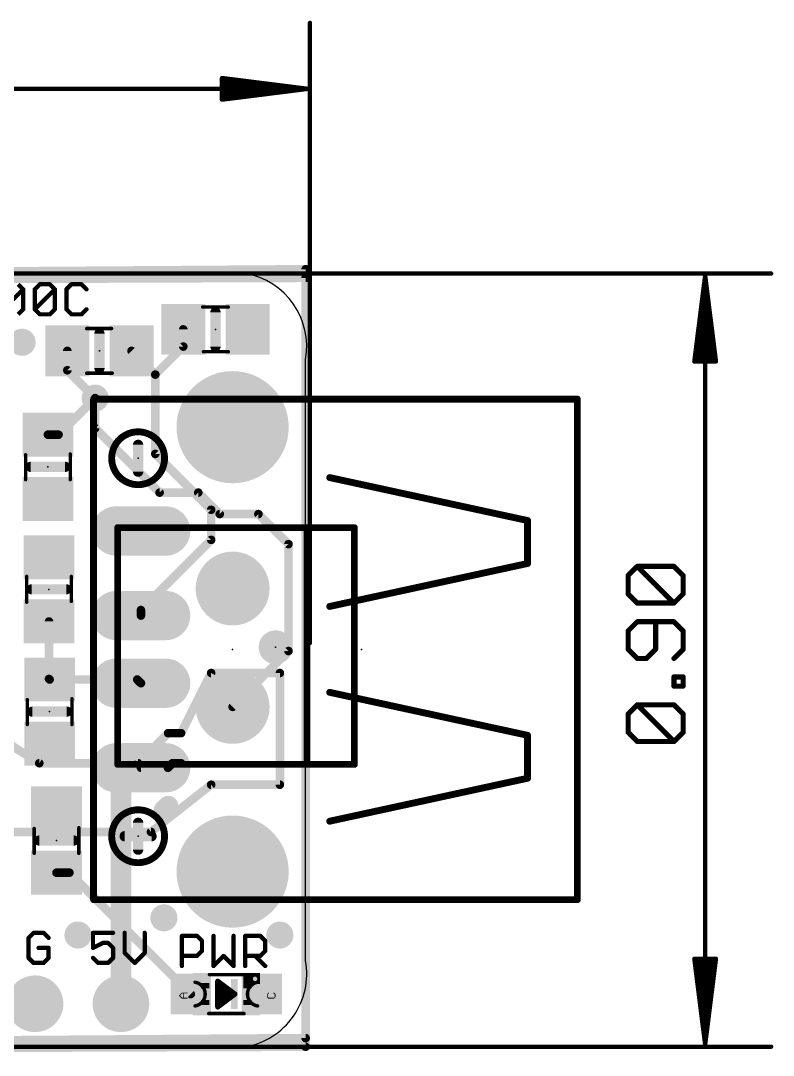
# Model space of a CAD drawing. Extents: x -9.8 to 49.9, y -7.2 to 30.7.
# Drawn here: x 27.64 to 49.89, y -0.25 to 30.34 of the extents above; entities that cross this region are included whole.
import ezdxf

# ---------------------------------------------------------------- set-up
doc = ezdxf.new("R2010")
doc.units = 0
for name, color, linetype in [('1', 12, 'CONTINUOUS'), ('16', 132, 'CONTINUOUS'), ('17', 110, 'CONTINUOUS'), ('18', 110, 'CONTINUOUS'), ('20', 53, 'CONTINUOUS'), ('21', 40, 'CONTINUOUS'), ('23', 53, 'CONTINUOUS'), ('47', 253, 'CONTINUOUS'), ('51', 253, 'CONTINUOUS')]:
    doc.layers.add(name, color=color, linetype=linetype)

# ---------------------------------------------------------------- blocks, each defined once
blk = doc.blocks.new('RECT')
blk.add_solid([(-0.5, -0.5), (0.5, -0.5), (-0.5, 0.5), (0.5, 0.5)])
blk = doc.blocks.new('LONGP100')
at = {"const_width": 1}
blk.add_lwpolyline([(-0.5, 0), (0.5, 0)], dxfattribs=at)
at = {"const_width": 0.5}
for points in [[(-0.5, 0.25, 1), (-0.5, -0.25)], [(0.5, -0.25, 1), (0.5, 0.25)]]:
    blk.add_lwpolyline(points, format="xyb", dxfattribs=at)
blk = doc.blocks.new('ROUNDP')
at = {"const_width": 0.5}
blk.add_lwpolyline([(0, -0.25, 1), (0, 0.25, 1), (0, -0.25)], format="xyb", dxfattribs=at)
blk = doc.blocks.new('PIE')
at = {"const_width": 0.5}
blk.add_lwpolyline([(0, -0.25, 1), (0, 0.25, 1), (0, -0.25)], format="xyb", dxfattribs=at)
blk = doc.blocks.new('ROUNDV')
at = {"const_width": 0.5}
blk.add_lwpolyline([(0, -0.25, 1), (0, 0.25, 1), (0, -0.25)], format="xyb", dxfattribs=at)

msp = doc.modelspace()

# ---------------------------------------------------------------- linework, layer by layer
at = {"layer": '1'}
for points, const_width in [([(0, 22.606), (36.068, 22.733)], 0.254), ([(36.068, 22.733), (36.068, 0)], 0.254), ([(32.451, 21.209), (32.451, 20.701)], 0.254), ([(32.451, 20.701), (31.623, 19.873)], 0.254), ([(29.022, 20.574), (29.022, 20)], 0.254), ([(31.623, 19.873), (30.922, 20.574)], 0.254), ([(29.022, 20), (29.845, 19.177)], 0.254), ([(31.623, 17.526), (31.623, 19.873)], 0.254), ([(28.763, 18.095), (29.845, 19.177)], 0.254), ([(28.448, 18.095), (28.763, 18.095)], 0.254), ([(31.623, 17.526), (33.274, 15.875)], 0.254), ([(33.274, 15.875), (33.274, 14.986)], 0.254), ([(33.274, 14.986), (31.199, 12.911)], 0.254), ([(31.199, 12.911), (31.199, 12.7475)], 0.254), ([(28.48, 12.573), (28.48, 10.875)], 0.254), ([(33.274, 11.049), (32.385, 9.271)], 0.254), ([(35.306, 11.049), (33.274, 11.049)], 0.254), ([(35.306, 7.747), (35.306, 11.049)], 0.254), ([(28.48, 10.875), (28.498, 10.857)], 0.254), ([(28.498, 10.857), (31.0895, 10.857)], 0.254), ([(31.0895, 10.857), (31.199, 10.7475)], 0.254), ([(28.194, 8.382), (26.797, 9.271)], 0.254), ([(32.004, 9.271), (31.115, 8.382)], 0.254), ([(32.385, 9.271), (32.004, 9.271)], 0.254), ([(31.115, 8.382), (28.194, 8.382)], 0.254), ([(31.9965, 8.2475), (31.199, 8.2475)], 0.254), ([(32.131, 8.382), (31.9965, 8.2475)], 0.254), ([(32.385, 8.382), (32.131, 8.382)], 0.254), ([(31.496, 6.35), (33.274, 7.747)], 0.254), ([(33.274, 7.747), (35.306, 7.747)], 0.254), ([(31.877, 6.985), (32.004, 7.112)], 0.6096), ([(24.638, 6.35), (31.496, 6.35)], 0.254), ([(28.702, 5.146), (29.083, 5.146)], 0.254), ([(29.083, 5.146), (32.673, 1.556)], 0.254), ([(36.068, 0), (0, -0.127)], 0.254)]:
    msp.add_lwpolyline(points, dxfattribs=dict(at, const_width=const_width))
for points, const_width in [([(36.1315, 22.733, 1), (36.0045, 22.733)], 0.127), ([(36.0682, 22.6695, 1), (36.0678, 22.7965)], 0.127), ([(32.5145, 21.209, 1), (32.3875, 21.209)], 0.127), ([(32.4959, 20.6561, 1), (32.4061, 20.7459)], 0.127), ([(29.0855, 20.574, 1), (28.9585, 20.574)], 0.127), ([(30.9669, 20.6189, 1), (30.8771, 20.5291)], 0.127), ([(32.3875, 20.701, 1), (32.5145, 20.701)], 0.127), ([(29.0669, 20.0449, 1), (28.9771, 19.9551)], 0.127), ([(28.9585, 20, 1), (29.0855, 20)], 0.127), ([(31.6865, 19.873, 1), (31.5595, 19.873)], 0.127), ([(31.5781, 19.9179, 1), (31.6679, 19.8281)], 0.127), ([(31.5781, 19.8281, 1), (31.6679, 19.9179)], 0.127), ([(29.8899, 19.1321, 1), (29.8001, 19.2219)], 0.127), ([(29.8001, 19.1321, 1), (29.8899, 19.2219)], 0.127), ([(28.448, 18.1585, 1), (28.448, 18.0315)], 0.127), ([(28.7181, 18.1399, 1), (28.8079, 18.0501)], 0.127), ([(28.763, 18.0315, 1), (28.763, 18.1585)], 0.127), ([(31.6679, 17.5709, 1), (31.5781, 17.4811)], 0.127), ([(31.5595, 17.526, 1), (31.6865, 17.526)], 0.127), ([(33.3375, 15.875, 1), (33.2105, 15.875)], 0.127), ([(33.2291, 15.8301, 1), (33.3189, 15.9199)], 0.127), ([(33.2105, 14.986, 1), (33.3375, 14.986)], 0.127), ([(33.3189, 14.9411, 1), (33.2291, 15.0309)], 0.127), ([(31.2625, 12.911, 1), (31.1355, 12.911)], 0.127), ([(31.1541, 12.9559, 1), (31.2439, 12.8661)], 0.127), ([(28.5435, 12.573, 1), (28.4165, 12.573)], 0.127), ([(31.1355, 12.7475, 1), (31.2625, 12.7475)], 0.127), ([(33.274, 11.1125, 1), (33.274, 10.9855)], 0.127), ([(33.3308, 11.0206, 1), (33.2172, 11.0774)], 0.127), ([(35.3695, 11.049, 1), (35.2425, 11.049)], 0.127), ([(35.306, 10.9855, 1), (35.306, 11.1125)], 0.127), ([(28.5249, 10.9199, 1), (28.4351, 10.8301)], 0.127), ([(28.4165, 10.875, 1), (28.5435, 10.875)], 0.127), ([(28.498, 10.9205, 1), (28.498, 10.7935)], 0.127), ([(28.4531, 10.8121, 1), (28.5429, 10.9019)], 0.127), ([(31.1344, 10.9019, 1), (31.0446, 10.8121)], 0.127), ([(31.0895, 10.7935, 1), (31.0895, 10.9205)], 0.127), ([(31.1541, 10.7026, 1), (31.2439, 10.7924)], 0.127), ([(32.004, 9.3345, 1), (32.004, 9.2075)], 0.127), ([(32.0489, 9.2261, 1), (31.9591, 9.3159)], 0.127), ([(32.3282, 9.2994, 1), (32.4418, 9.2426)], 0.127), ([(32.385, 9.2075, 1), (32.385, 9.3345)], 0.127), ([(28.194, 8.4455, 1), (28.194, 8.3185)], 0.127), ([(28.1599, 8.3284, 1), (28.2281, 8.4356)], 0.127), ([(31.0701, 8.4269, 1), (31.1599, 8.3371)], 0.127), ([(31.115, 8.3185, 1), (31.115, 8.4455)], 0.127), ([(31.199, 8.311, 1), (31.199, 8.184)], 0.127), ([(31.9516, 8.2924, 1), (32.0414, 8.2026)], 0.127), ([(31.9965, 8.184, 1), (31.9965, 8.311)], 0.127), ([(32.131, 8.4455, 1), (32.131, 8.3185)], 0.127), ([(32.1759, 8.3371, 1), (32.0861, 8.4269)], 0.127), ([(32.385, 8.3185, 1), (32.385, 8.4455)], 0.127), ([(33.274, 7.8105, 1), (33.274, 7.6835)], 0.127), ([(33.3132, 7.6971, 1), (33.2348, 7.7969)], 0.127), ([(35.2425, 7.747, 1), (35.3695, 7.747)], 0.127), ([(35.306, 7.6835, 1), (35.306, 7.8105)], 0.127), ([(32.1118, 7.0042, 1), (31.8962, 7.2198)], 0.3048), ([(31.7692, 7.0928, 1), (31.9848, 6.8772)], 0.3048), ([(31.4568, 6.3999, 1), (31.5352, 6.3001)], 0.127), ([(31.496, 6.2865, 1), (31.496, 6.4135)], 0.127), ([(28.702, 5.2095, 1), (28.702, 5.0825)], 0.127), ([(29.1279, 5.1909, 1), (29.0381, 5.1011)], 0.127), ([(29.083, 5.0825, 1), (29.083, 5.2095)], 0.127), ([(32.6281, 1.5111, 1), (32.7179, 1.6009)], 0.127), ([(36.0045, 0, 1), (36.1315, 0)], 0.127), ([(36.0682, -0.0635, 1), (36.0678, 0.0635)], 0.127)]:
    msp.add_lwpolyline(points, format="xyb", dxfattribs=dict(at, const_width=const_width))
at = {"layer": '16'}
for points, const_width in [([(0, 22.733), (36.068, 22.987)], 0.254), ([(36.068, 22.987), (36.068, 0.254)], 0.254), ([(29.845, 19.177), (29.845, 18.288)], 0.254), ([(29.845, 18.288), (31.75, 16.383)], 0.254), ([(31.75, 16.383), (32.893, 16.383)], 0.254), ([(32.893, 16.383), (33.528, 15.748)], 0.254), ([(33.528, 15.748), (34.671, 15.748)], 0.254), ([(34.671, 15.748), (35.56, 14.859)], 0.254), ([(35.56, 14.859), (35.56, 11.6985)], 0.254), ([(35.56, 11.6985), (33.909, 10.0475)], 0.254), ([(30.607, 7.6555), (31.199, 8.2475)], 0.6096), ([(30.607, 1.27), (30.607, 7.6555)], 0.6096), ([(36.068, 0.254), (0, 0)], 0.254)]:
    msp.add_lwpolyline(points, dxfattribs=dict(at, const_width=const_width))
for points, const_width in [([(36.1315, 22.987, 1), (36.0045, 22.987)], 0.127), ([(36.0684, 22.9235, 1), (36.0676, 23.0505)], 0.127), ([(29.9085, 19.177, 1), (29.7815, 19.177)], 0.127), ([(29.8899, 18.3329, 1), (29.8001, 18.2431)], 0.127), ([(29.7815, 18.288, 1), (29.9085, 18.288)], 0.127), ([(31.75, 16.4465, 1), (31.75, 16.3195)], 0.127), ([(31.7051, 16.3381, 1), (31.7949, 16.4279)], 0.127), ([(32.9379, 16.4279, 1), (32.8481, 16.3381)], 0.127), ([(32.893, 16.3195, 1), (32.893, 16.4465)], 0.127), ([(33.528, 15.8115, 1), (33.528, 15.6845)], 0.127), ([(33.4831, 15.7031, 1), (33.5729, 15.7929)], 0.127), ([(34.7159, 15.7929, 1), (34.6261, 15.7031)], 0.127), ([(34.671, 15.6845, 1), (34.671, 15.8115)], 0.127), ([(35.6235, 14.859, 1), (35.4965, 14.859)], 0.127), ([(35.5151, 14.8141, 1), (35.6049, 14.9039)], 0.127), ([(35.4965, 11.6985, 1), (35.6235, 11.6985)], 0.127), ([(35.6049, 11.6536, 1), (35.5151, 11.7434)], 0.127), ([(33.8641, 10.0924, 1), (33.9539, 10.0026)], 0.127), ([(31.3068, 8.1397, 1), (31.0912, 8.3553)], 0.3048), ([(30.7594, 7.6555, 1), (30.4546, 7.6555)], 0.3048), ([(30.4992, 7.7633, 1), (30.7148, 7.5477)], 0.3048), ([(30.4546, 1.27, 1), (30.7594, 1.27)], 0.3048), ([(36.0045, 0.254, 1), (36.1315, 0.254)], 0.127), ([(36.0684, 0.1905, 1), (36.0676, 0.3175)], 0.127)]:
    msp.add_lwpolyline(points, format="xyb", dxfattribs=dict(at, const_width=const_width))
at = {"layer": '20'}
for p, q in [((34.29, 22.86), (2.54, 22.86)), ((36.068, 2.54), (36.068, 20.32)), ((2.54, 0), (34.29, 0))]:
    msp.add_line(p, q, dxfattribs=at)
for centre, start, end in [((33.909, 20.701), 349.992, 79.992), ((33.909, 2.159), 280.008, 10.008)]:
    msp.add_arc(centre, 2.1924, start, end, dxfattribs=at)
at = {"layer": '21'}
for points, const_width in [([(27.1245, 21.8018), (27.7177, 22.395)], 0.127), ([(27.5694, 22.5433), (27.7177, 22.395)], 0.127), ([(27.7177, 22.395), (27.7177, 21.8018)], 0.127), ([(28.06, 22.395), (28.2083, 22.5433)], 0.127), ([(28.06, 21.8018), (28.06, 22.395)], 0.127), ([(28.06, 21.8018), (28.6532, 22.395)], 0.127), ([(28.2083, 22.5433), (28.5049, 22.5433)], 0.127), ([(28.5049, 22.5433), (28.6532, 22.395)], 0.127), ([(28.6532, 22.395), (28.6532, 21.8018)], 0.127), ([(29.1438, 22.5433), (28.9955, 22.395)], 0.127), ([(28.9955, 22.395), (28.9955, 21.8018)], 0.127), ([(29.4404, 22.5433), (29.1438, 22.5433)], 0.127), ([(29.5887, 22.395), (29.4404, 22.5433)], 0.127), ([(27.7177, 21.8018), (27.5694, 21.6535)], 0.127), ([(28.2083, 21.6535), (28.06, 21.8018)], 0.127), ([(28.6532, 21.8018), (28.5049, 21.6535)], 0.127), ([(28.9955, 21.8018), (29.1438, 21.6535)], 0.127), ([(29.4404, 21.6535), (29.5887, 21.8018)], 0.127), ([(33.401, 21.717), (33.401, 20.701)], 0.3048), ([(28.5049, 21.6535), (28.2083, 21.6535)], 0.127), ([(29.1438, 21.6535), (29.4404, 21.6535)], 0.127), ([(29.972, 20.066), (29.972, 21.082)], 0.3048), ([(29.799, 19.1475), (29.799, 4.3475)], 0.2032), ([(29.845, 19.1135), (35.687, 19.1135)], 0.127), ([(31.115, 17.7958), (31.115, 17.0021)], 0.3048), ([(28.956, 17.145), (27.94, 17.145)], 0.3048), ([(36.109, 15.3475), (30.509, 15.3475)], 0.2032), ([(30.509, 15.3475), (30.509, 8.3475)], 0.2032), ([(37.509, 15.3475), (36.109, 15.3475)], 0.2032), ([(36.109, 8.3475), (36.109, 15.3475)], 0.2032), ([(37.509, 8.3475), (37.509, 15.3475)], 0.2032), ([(27.972, 13.523), (28.988, 13.523)], 0.3048), ([(29.006, 9.907), (27.99, 9.907)], 0.3048), ([(30.509, 8.3475), (36.109, 8.3475)], 0.2032), ([(36.109, 8.3475), (37.509, 8.3475)], 0.2032), ([(31.115, 6.6198), (31.115, 5.8262)], 0.3048), ([(29.21, 6.096), (28.194, 6.096)], 0.3048), ([(31.5118, 6.223), (30.7181, 6.223)], 0.3048), ([(29.845, 4.3815), (35.687, 4.3815)], 0.127), ([(28.0248, 3.3663), (27.8765, 3.218)], 0.127), ([(28.3214, 3.3663), (28.0248, 3.3663)], 0.127), ([(28.4697, 3.218), (28.3214, 3.3663)], 0.127), ([(30.3747, 3.3663), (29.7815, 3.3663)], 0.127), ([(29.7815, 3.3663), (29.7815, 2.9214)], 0.127), ([(30.717, 3.3663), (30.717, 2.7731)], 0.127), ([(31.3102, 2.7731), (31.3102, 3.3663)], 0.127), ([(27.8765, 3.218), (27.8765, 2.6248)], 0.127), ([(29.7815, 2.9214), (30.0781, 3.0697)], 0.127), ([(30.0781, 3.0697), (30.2264, 3.0697)], 0.127), ([(30.2264, 3.0697), (30.3747, 2.9214)], 0.127), ([(32.4102, 2.3865), (32.4102, 3.2763)], 0.127), ([(32.4102, 3.2763), (32.8551, 3.2763)], 0.127), ([(32.8551, 3.2763), (33.0034, 3.128)], 0.127), ([(33.0034, 3.128), (33.0034, 2.8314)], 0.127), ([(33.3457, 3.2763), (33.3457, 2.3865)], 0.127), ([(33.9389, 2.3865), (33.9389, 3.2763)], 0.127), ([(34.2813, 2.3865), (34.2813, 3.2763)], 0.127), ([(34.2813, 3.2763), (34.7261, 3.2763)], 0.127), ([(34.7261, 3.2763), (34.8744, 3.128)], 0.127), ([(34.8744, 3.128), (34.8744, 2.8314)], 0.127), ([(28.4697, 2.9214), (28.1731, 2.9214)], 0.127), ([(28.4697, 2.6248), (28.4697, 2.9214)], 0.127), ([(30.3747, 2.9214), (30.3747, 2.6248)], 0.127), ([(30.717, 2.7731), (31.0136, 2.4765)], 0.127), ([(31.0136, 2.4765), (31.3102, 2.7731)], 0.127), ([(33.0034, 2.8314), (32.8551, 2.6831)], 0.127), ([(34.8744, 2.8314), (34.7261, 2.6831)], 0.127), ([(27.8765, 2.6248), (28.0248, 2.4765)], 0.127), ([(28.0248, 2.4765), (28.3214, 2.4765)], 0.127), ([(28.3214, 2.4765), (28.4697, 2.6248)], 0.127), ([(29.9298, 2.4765), (29.7815, 2.6248)], 0.127), ([(30.2264, 2.4765), (29.9298, 2.4765)], 0.127), ([(30.3747, 2.6248), (30.2264, 2.4765)], 0.127), ([(32.8551, 2.6831), (32.4102, 2.6831)], 0.127), ([(33.3457, 2.3865), (33.6423, 2.6831)], 0.127), ([(33.6423, 2.6831), (33.9389, 2.3865)], 0.127), ([(34.7261, 2.6831), (34.2813, 2.6831)], 0.127), ([(34.5778, 2.6831), (34.8744, 2.3865)], 0.127), ([(33.977, 1.556), (33.469, 1.937)], 0.1524), ([(33.469, 1.937), (33.469, 1.175)], 0.1524), ([(33.469, 1.8288), (33.6133, 1.8288)], 0.1524), ([(33.469, 1.6764), (33.8165, 1.6764)], 0.1524), ([(33.469, 1.175), (33.977, 1.556)], 0.1524), ([(33.469, 1.524), (33.9343, 1.524)], 0.1524), ([(33.469, 1.3716), (33.7311, 1.3716)], 0.1524), ([(33.469, 1.2192), (33.5279, 1.2192)], 0.1524)]:
    msp.add_lwpolyline(points, dxfattribs=dict(at, const_width=const_width))
for points, const_width in [([(27.7494, 22.395, 1), (27.6859, 22.395)], 0.0635), ([(27.7401, 22.3725, 1), (27.6952, 22.4174)], 0.0635), ([(27.6952, 22.3725, 1), (27.7401, 22.4174)], 0.0635), ([(28.0375, 22.4174, 1), (28.0825, 22.3725)], 0.0635), ([(28.0918, 22.395, 1), (28.0283, 22.395)], 0.0635), ([(28.2083, 22.575, 1), (28.2083, 22.5115)], 0.0635), ([(28.2307, 22.5208, 1), (28.1858, 22.5657)], 0.0635), ([(28.5273, 22.5657, 1), (28.4824, 22.5208)], 0.0635), ([(28.5049, 22.5115, 1), (28.5049, 22.575)], 0.0635), ([(28.6849, 22.395, 1), (28.6214, 22.395)], 0.0635), ([(28.6756, 22.3725, 1), (28.6307, 22.4174)], 0.0635), ([(28.6307, 22.3725, 1), (28.6756, 22.4174)], 0.0635), ([(29.0273, 22.395, 1), (28.9638, 22.395)], 0.0635), ([(28.9731, 22.4174, 1), (29.018, 22.3725)], 0.0635), ([(29.1438, 22.575, 1), (29.1438, 22.5115)], 0.0635), ([(29.1663, 22.5208, 1), (29.1214, 22.5657)], 0.0635), ([(29.4628, 22.5657, 1), (29.4179, 22.5208)], 0.0635), ([(29.4404, 22.5115, 1), (29.4404, 22.575)], 0.0635), ([(29.5662, 22.3725, 1), (29.6111, 22.4174)], 0.0635), ([(27.6859, 21.8018, 1), (27.7494, 21.8018)], 0.0635), ([(27.7401, 21.7793, 1), (27.6952, 21.8242)], 0.0635), ([(28.0825, 21.8242, 1), (28.0375, 21.7793)], 0.0635), ([(28.0375, 21.8242, 1), (28.0825, 21.7793)], 0.0635), ([(28.0283, 21.8018, 1), (28.0918, 21.8018)], 0.0635), ([(28.6214, 21.8018, 1), (28.6849, 21.8018)], 0.0635), ([(28.6756, 21.7793, 1), (28.6307, 21.8242)], 0.0635), ([(29.018, 21.8242, 1), (28.9731, 21.7793)], 0.0635), ([(28.9638, 21.8018, 1), (29.0273, 21.8018)], 0.0635), ([(29.6111, 21.7793, 1), (29.5662, 21.8242)], 0.0635), ([(33.4772, 21.717, 1), (33.3248, 21.717)], 0.1524), ([(28.2083, 21.6852, 1), (28.2083, 21.6218)], 0.0635), ([(28.1858, 21.631, 1), (28.2307, 21.676)], 0.0635), ([(28.4824, 21.676, 1), (28.5273, 21.631)], 0.0635), ([(28.5049, 21.6218, 1), (28.5049, 21.6852)], 0.0635), ([(29.1438, 21.6852, 1), (29.1438, 21.6218)], 0.0635), ([(29.1214, 21.631, 1), (29.1663, 21.676)], 0.0635), ([(29.4179, 21.676, 1), (29.4628, 21.631)], 0.0635), ([(29.4404, 21.6218, 1), (29.4404, 21.6852)], 0.0635), ([(30.0482, 21.082, 1), (29.8958, 21.082)], 0.1524), ([(33.3248, 20.701, 1), (33.4772, 20.701)], 0.1524), ([(29.8958, 20.066, 1), (30.0482, 20.066)], 0.1524), ([(29.8498, 19.1475, 1), (29.7482, 19.1475)], 0.1016), ([(29.845, 19.1453, 1), (29.845, 19.0818)], 0.0635), ([(35.687, 19.0818, 1), (35.687, 19.1453)], 0.0635), ([(31.115, 16.6173, 1), (31.115, 18.1807, 1), (31.115, 16.6173)], 0.2032), ([(31.1912, 17.7958, 1), (31.0388, 17.7958)], 0.1524), ([(27.94, 17.2212, 1), (27.94, 17.0688)], 0.1524), ([(28.956, 17.0688, 1), (28.956, 17.2212)], 0.1524), ([(31.0388, 17.0021, 1), (31.1912, 17.0021)], 0.1524), ([(30.509, 15.3983, 1), (30.509, 15.2967)], 0.1016), ([(30.5598, 15.3475, 1), (30.4582, 15.3475)], 0.1016), ([(36.109, 15.3983, 1), (36.109, 15.2967)], 0.1016), ([(36.1598, 15.3475, 1), (36.0582, 15.3475)], 0.1016), ([(36.109, 15.2967, 1), (36.109, 15.3983)], 0.1016), ([(37.5598, 15.3475, 1), (37.4582, 15.3475)], 0.1016), ([(37.509, 15.2967, 1), (37.509, 15.3983)], 0.1016), ([(27.972, 13.5992, 1), (27.972, 13.4468)], 0.1524), ([(28.988, 13.4468, 1), (28.988, 13.5992)], 0.1524), ([(27.99, 9.9832, 1), (27.99, 9.8308)], 0.1524), ([(29.006, 9.8308, 1), (29.006, 9.9832)], 0.1524), ([(30.509, 8.3983, 1), (30.509, 8.2967)], 0.1016), ([(30.4582, 8.3475, 1), (30.5598, 8.3475)], 0.1016), ([(36.109, 8.3983, 1), (36.109, 8.2967)], 0.1016), ([(36.0582, 8.3475, 1), (36.1598, 8.3475)], 0.1016), ([(36.109, 8.2967, 1), (36.109, 8.3983)], 0.1016), ([(37.4582, 8.3475, 1), (37.5598, 8.3475)], 0.1016), ([(37.509, 8.2967, 1), (37.509, 8.3983)], 0.1016), ([(31.115, 5.4413, 1), (31.115, 7.0047, 1), (31.115, 5.4413)], 0.2032), ([(31.1912, 6.6198, 1), (31.0388, 6.6198)], 0.1524), ([(28.194, 6.1722, 1), (28.194, 6.0198)], 0.1524), ([(29.21, 6.0198, 1), (29.21, 6.1722)], 0.1524), ([(30.7181, 6.2992, 1), (30.7181, 6.1468)], 0.1524), ([(31.5118, 6.1468, 1), (31.5118, 6.2992)], 0.1524), ([(31.0388, 5.8262, 1), (31.1912, 5.8262)], 0.1524), ([(29.7482, 4.3475, 1), (29.8498, 4.3475)], 0.1016), ([(29.845, 4.4132, 1), (29.845, 4.3498)], 0.0635), ([(35.687, 4.3498, 1), (35.687, 4.4132)], 0.0635), ([(28.0248, 3.398, 1), (28.0248, 3.3345)], 0.0635), ([(28.0472, 3.3438, 1), (28.0023, 3.3887)], 0.0635), ([(28.3438, 3.3887, 1), (28.2989, 3.3438)], 0.0635), ([(28.3214, 3.3345, 1), (28.3214, 3.398)], 0.0635), ([(29.7815, 3.398, 1), (29.7815, 3.3345)], 0.0635), ([(29.8133, 3.3663, 1), (29.7498, 3.3663)], 0.0635), ([(30.3747, 3.3345, 1), (30.3747, 3.398)], 0.0635), ([(30.7488, 3.3663, 1), (30.6853, 3.3663)], 0.0635), ([(31.3419, 3.3663, 1), (31.2784, 3.3663)], 0.0635), ([(27.854, 3.2404, 1), (27.899, 3.1955)], 0.0635), ([(27.9082, 3.218, 1), (27.8448, 3.218)], 0.0635), ([(28.4472, 3.1955, 1), (28.4921, 3.2404)], 0.0635), ([(30.0781, 3.1014, 1), (30.0781, 3.0379)], 0.0635), ([(30.0923, 3.0413, 1), (30.0639, 3.0981)], 0.0635), ([(30.2488, 3.0921, 1), (30.2039, 3.0472)], 0.0635), ([(30.2264, 3.0379, 1), (30.2264, 3.1014)], 0.0635), ([(32.4102, 3.308, 1), (32.4102, 3.2445)], 0.0635), ([(32.442, 3.2763, 1), (32.3785, 3.2763)], 0.0635), ([(32.8776, 3.2987, 1), (32.8326, 3.2538)], 0.0635), ([(32.8551, 3.2445, 1), (32.8551, 3.308)], 0.0635), ([(33.0351, 3.128, 1), (32.9716, 3.128)], 0.0635), ([(32.9809, 3.1055, 1), (33.0258, 3.1504)], 0.0635), ([(33.3775, 3.2763, 1), (33.314, 3.2763)], 0.0635), ([(33.9707, 3.2763, 1), (33.9072, 3.2763)], 0.0635), ([(34.313, 3.2763, 1), (34.2495, 3.2763)], 0.0635), ([(34.2813, 3.308, 1), (34.2813, 3.2445)], 0.0635), ([(34.7486, 3.2987, 1), (34.7037, 3.2538)], 0.0635), ([(34.7261, 3.2445, 1), (34.7261, 3.308)], 0.0635), ([(34.9062, 3.128, 1), (34.8427, 3.128)], 0.0635), ([(34.852, 3.1055, 1), (34.8969, 3.1504)], 0.0635), ([(28.1731, 2.9531, 1), (28.1731, 2.8896)], 0.0635), ([(28.5014, 2.9214, 1), (28.4379, 2.9214)], 0.0635), ([(28.4697, 2.8896, 1), (28.4697, 2.9531)], 0.0635), ([(29.7673, 2.9498, 1), (29.7957, 2.893)], 0.0635), ([(29.7498, 2.9214, 1), (29.8133, 2.9214)], 0.0635), ([(30.4064, 2.9214, 1), (30.3429, 2.9214)], 0.0635), ([(30.3522, 2.8989, 1), (30.3971, 2.9438)], 0.0635), ([(30.7395, 2.7955, 1), (30.6946, 2.7506)], 0.0635), ([(30.6853, 2.7731, 1), (30.7488, 2.7731)], 0.0635), ([(31.2784, 2.7731, 1), (31.3419, 2.7731)], 0.0635), ([(31.3326, 2.7506, 1), (31.2877, 2.7955)], 0.0635), ([(32.9716, 2.8314, 1), (33.0351, 2.8314)], 0.0635), ([(33.0258, 2.8089, 1), (32.9809, 2.8538)], 0.0635), ([(34.8427, 2.8314, 1), (34.9062, 2.8314)], 0.0635), ([(34.8969, 2.8089, 1), (34.852, 2.8538)], 0.0635), ([(27.899, 2.6472, 1), (27.854, 2.6023)], 0.0635), ([(27.8448, 2.6248, 1), (27.9082, 2.6248)], 0.0635), ([(28.0248, 2.5083, 1), (28.0248, 2.4447)], 0.0635), ([(28.0023, 2.454, 1), (28.0472, 2.499)], 0.0635), ([(28.2989, 2.499, 1), (28.3438, 2.454)], 0.0635), ([(28.3214, 2.4447, 1), (28.3214, 2.5083)], 0.0635), ([(28.4379, 2.6248, 1), (28.5014, 2.6248)], 0.0635), ([(28.4921, 2.6023, 1), (28.4472, 2.6472)], 0.0635), ([(29.804, 2.6472, 1), (29.759, 2.6023)], 0.0635), ([(29.9298, 2.5083, 1), (29.9298, 2.4447)], 0.0635), ([(29.9073, 2.454, 1), (29.9522, 2.499)], 0.0635), ([(30.2039, 2.499, 1), (30.2488, 2.454)], 0.0635), ([(30.2264, 2.4447, 1), (30.2264, 2.5083)], 0.0635), ([(30.3429, 2.6248, 1), (30.4064, 2.6248)], 0.0635), ([(30.3971, 2.6023, 1), (30.3522, 2.6472)], 0.0635), ([(30.9912, 2.499, 1), (31.0361, 2.454)], 0.0635), ([(30.9912, 2.454, 1), (31.0361, 2.499)], 0.0635), ([(32.4102, 2.7148, 1), (32.4102, 2.6513)], 0.0635), ([(32.8326, 2.7055, 1), (32.8776, 2.6606)], 0.0635), ([(32.8551, 2.6513, 1), (32.8551, 2.7148)], 0.0635), ([(33.6648, 2.7055, 1), (33.6199, 2.6606)], 0.0635), ([(33.6648, 2.6606, 1), (33.6199, 2.7055)], 0.0635), ([(34.2813, 2.7148, 1), (34.2813, 2.6513)], 0.0635), ([(34.6003, 2.7055, 1), (34.5554, 2.6606)], 0.0635), ([(34.7037, 2.7055, 1), (34.7486, 2.6606)], 0.0635), ([(34.7261, 2.6513, 1), (34.7261, 2.7148)], 0.0635), ([(32.3785, 2.3865, 1), (32.442, 2.3865)], 0.0635), ([(33.3233, 2.409, 1), (33.3682, 2.364)], 0.0635), ([(33.314, 2.3865, 1), (33.3775, 2.3865)], 0.0635), ([(33.9072, 2.3865, 1), (33.9707, 2.3865)], 0.0635), ([(33.9165, 2.364, 1), (33.9614, 2.409)], 0.0635), ([(34.2495, 2.3865, 1), (34.313, 2.3865)], 0.0635), ([(34.852, 2.364, 1), (34.8969, 2.409)], 0.0635), ([(33.4919, 1.9675, 1), (33.4461, 1.9065)], 0.0762), ([(33.5071, 1.937, 1), (33.4309, 1.937)], 0.0762), ([(33.469, 1.8669, 1), (33.469, 1.7907)], 0.0762), ([(33.6133, 1.7907, 1), (33.6133, 1.8669)], 0.0762), ([(33.469, 1.7145, 1), (33.469, 1.6383)], 0.0762), ([(33.469, 1.5621, 1), (33.469, 1.4859)], 0.0762), ([(33.8165, 1.6383, 1), (33.8165, 1.7145)], 0.0762), ([(33.9343, 1.4859, 1), (33.9343, 1.5621)], 0.0762), ([(33.9999, 1.5255, 1), (33.9541, 1.5865)], 0.0762), ([(33.9541, 1.5255, 1), (33.9999, 1.5865)], 0.0762), ([(33.469, 1.4097, 1), (33.469, 1.3335)], 0.0762), ([(33.469, 1.2573, 1), (33.469, 1.1811)], 0.0762), ([(33.4461, 1.2055, 1), (33.4919, 1.1445)], 0.0762), ([(33.5279, 1.1811, 1), (33.5279, 1.2573)], 0.0762), ([(33.7311, 1.3335, 1), (33.7311, 1.4097)], 0.0762), ([(33.4309, 1.175, 1), (33.5071, 1.175)], 0.0762)]:
    msp.add_lwpolyline(points, format="xyb", dxfattribs=dict(at, const_width=const_width))
at = {"layer": '23'}
for p in [(33.401, 21.209), (29.972, 20.574), (28.448, 17.145), (31.115, 17.399), (28.48, 13.523), (33.909, 11.7475), (35.179, 11.811), (37.719, 11.7475), (28.498, 9.907), (31.115, 6.223), (28.702, 6.096), (33.723, 1.556)]:
    msp.add_point(p, dxfattribs=at)
at = {"layer": '47'}
for points, const_width in [([(36.195, 11.938), (36.195, 30.271)], 0.13), ([(36.13, 28.321), (33.595, 28.6402)], 0.13), ([(33.595, 28.6402), (33.595, 28.0018)], 0.13), ([(36.13, 28.321), (33.595, 28.581)], 0.13), ([(36.13, 28.321), (33.595, 28.451)], 0.13), ([(0.065, 28.321), (36.13, 28.321)], 0.13), ([(33.595, 28.0018), (36.13, 28.321)], 0.13), ([(33.595, 28.191), (36.13, 28.321)], 0.13), ([(33.595, 28.061), (36.13, 28.321)], 0.13), ([(6.35, 22.86), (49.829, 22.86)], 0.13), ([(47.879, 22.795), (47.5598, 20.26)], 0.13), ([(47.879, 22.795), (47.619, 20.26)], 0.13), ([(47.879, 22.795), (47.749, 20.26)], 0.13), ([(47.879, 0.065), (47.879, 22.795)], 0.13), ([(48.1982, 20.26), (47.879, 22.795)], 0.13), ([(48.009, 20.26), (47.879, 22.795)], 0.13), ([(48.139, 20.26), (47.879, 22.795)], 0.13), ([(47.5598, 20.26), (48.1982, 20.26)], 0.13), ([(45.6013, 13.9312), (45.8725, 14.2024)], 0.1524), ([(45.8725, 14.2024), (46.9571, 14.2024)], 0.1524), ([(46.9571, 13.1177), (45.8725, 14.2024)], 0.1524), ([(46.9571, 14.2024), (47.2283, 13.9312)], 0.1524), ([(45.6013, 13.3889), (45.6013, 13.9312)], 0.1524), ([(47.2283, 13.9312), (47.2283, 13.3889)], 0.1524), ([(45.8725, 13.1177), (45.6013, 13.3889)], 0.1524), ([(47.2283, 13.3889), (46.9571, 13.1177)], 0.1524), ([(46.9571, 13.1177), (45.8725, 13.1177)], 0.1524), ([(45.8725, 12.5652), (45.6013, 12.294)], 0.1524), ([(46.9571, 12.5652), (45.8725, 12.5652)], 0.1524), ([(46.4148, 11.7517), (46.4148, 12.5652)], 0.1524), ([(47.2283, 12.294), (46.9571, 12.5652)], 0.1524), ([(45.6013, 12.294), (45.6013, 11.7517)], 0.1524), ([(47.2283, 11.7517), (47.2283, 12.294)], 0.1524), ([(45.6013, 11.7517), (45.8725, 11.4805)], 0.1524), ([(46.1436, 11.4805), (46.4148, 11.7517)], 0.1524), ([(46.9571, 11.4805), (47.2283, 11.7517)], 0.1524), ([(45.8725, 11.4805), (46.1436, 11.4805)], 0.1524), ([(46.9571, 10.662), (46.9571, 10.9331)], 0.1524), ([(46.9571, 10.9331), (47.2283, 10.9331)], 0.1524), ([(47.2283, 10.662), (46.9571, 10.662)], 0.1524), ([(47.2283, 10.9331), (47.2283, 10.662)], 0.1524), ([(45.6013, 9.8383), (45.8725, 10.1095)], 0.1524), ([(45.8725, 10.1095), (46.9571, 10.1095)], 0.1524), ([(46.9571, 9.0248), (45.8725, 10.1095)], 0.1524), ([(46.9571, 10.1095), (47.2283, 9.8383)], 0.1524), ([(45.6013, 9.296), (45.6013, 9.8383)], 0.1524), ([(47.2283, 9.8383), (47.2283, 9.296)], 0.1524), ([(45.8725, 9.0248), (45.6013, 9.296)], 0.1524), ([(47.2283, 9.296), (46.9571, 9.0248)], 0.1524), ([(46.9571, 9.0248), (45.8725, 9.0248)], 0.1524), ([(47.879, 0.065), (47.5598, 2.6)], 0.13), ([(47.5598, 2.6), (48.1982, 2.6)], 0.13), ([(47.879, 0.065), (47.619, 2.6)], 0.13), ([(47.879, 0.065), (47.749, 2.6)], 0.13), ([(48.1982, 2.6), (47.879, 0.065)], 0.13), ([(48.009, 2.6), (47.879, 0.065)], 0.13), ([(48.139, 2.6), (47.879, 0.065)], 0.13), ([(7.366, 0), (49.829, 0)], 0.13)]:
    msp.add_lwpolyline(points, dxfattribs=dict(at, const_width=const_width))
for points, const_width in [([(36.2275, 30.271, 1), (36.1625, 30.271)], 0.065), ([(33.5991, 28.6725, 1), (33.5909, 28.608)], 0.065), ([(33.6275, 28.6402, 1), (33.5625, 28.6402)], 0.065), ([(33.5983, 28.6133, 1), (33.5917, 28.5487)], 0.065), ([(33.5967, 28.4835, 1), (33.5933, 28.4185)], 0.065), ([(33.5933, 28.2235, 1), (33.5967, 28.1585)], 0.065), ([(36.1341, 28.2888, 1), (36.1259, 28.3532)], 0.065), ([(36.1259, 28.2888, 1), (36.1341, 28.3532)], 0.065), ([(36.1333, 28.2887, 1), (36.1267, 28.3533)], 0.065), ([(36.1267, 28.2887, 1), (36.1333, 28.3533)], 0.065), ([(36.1283, 28.2885, 1), (36.1317, 28.3535)], 0.065), ([(36.1317, 28.2885, 1), (36.1283, 28.3535)], 0.065), ([(36.13, 28.2885, 1), (36.13, 28.3535)], 0.065), ([(33.5917, 28.0933, 1), (33.5983, 28.0287)], 0.065), ([(33.5909, 28.034, 1), (33.5991, 27.9695)], 0.065), ([(33.5625, 28.0018, 1), (33.6275, 28.0018)], 0.065), ([(47.9115, 22.795, 1), (47.8465, 22.795)], 0.065), ([(47.9112, 22.7991, 1), (47.8468, 22.7909)], 0.065), ([(47.9115, 22.7933, 1), (47.8465, 22.7967)], 0.065), ([(47.9115, 22.7967, 1), (47.8465, 22.7933)], 0.065), ([(47.9113, 22.7983, 1), (47.8467, 22.7917)], 0.065), ([(47.9113, 22.7917, 1), (47.8467, 22.7983)], 0.065), ([(47.9112, 22.7909, 1), (47.8468, 22.7991)], 0.065), ([(49.829, 22.8275, 1), (49.829, 22.8925)], 0.065), ([(47.5275, 20.2641, 1), (47.592, 20.2559)], 0.065), ([(47.5598, 20.2925, 1), (47.5598, 20.2275)], 0.065), ([(47.5867, 20.2633, 1), (47.6513, 20.2567)], 0.065), ([(47.7165, 20.2617, 1), (47.7815, 20.2583)], 0.065), ([(47.9765, 20.2583, 1), (48.0415, 20.2617)], 0.065), ([(48.1067, 20.2567, 1), (48.1713, 20.2633)], 0.065), ([(48.166, 20.2559, 1), (48.2305, 20.2641)], 0.065), ([(48.1982, 20.2275, 1), (48.1982, 20.2925)], 0.065), ([(45.8994, 14.2293, 1), (45.8455, 14.1754)], 0.0762), ([(45.8725, 14.2405, 1), (45.8725, 14.1643)], 0.0762), ([(45.8994, 14.1754, 1), (45.8455, 14.2293)], 0.0762), ([(46.9841, 14.2293, 1), (46.9302, 14.1754)], 0.0762), ([(46.9571, 14.1643, 1), (46.9571, 14.2405)], 0.0762), ([(45.6394, 13.9312, 1), (45.5632, 13.9312)], 0.0762), ([(45.5744, 13.9581, 1), (45.6283, 13.9043)], 0.0762), ([(47.2664, 13.9312, 1), (47.1902, 13.9312)], 0.0762), ([(47.2014, 13.9043, 1), (47.2552, 13.9581)], 0.0762), ([(45.6283, 13.4158, 1), (45.5744, 13.3619)], 0.0762), ([(47.2552, 13.3619, 1), (47.2014, 13.4158)], 0.0762), ([(45.5632, 13.3889, 1), (45.6394, 13.3889)], 0.0762), ([(45.8725, 13.1558, 1), (45.8725, 13.0796)], 0.0762), ([(45.8455, 13.0908, 1), (45.8994, 13.1446)], 0.0762), ([(46.9302, 13.1446, 1), (46.9841, 13.0908)], 0.0762), ([(46.9302, 13.0908, 1), (46.9841, 13.1446)], 0.0762), ([(46.9571, 13.0796, 1), (46.9571, 13.1558)], 0.0762), ([(47.1902, 13.3889, 1), (47.2664, 13.3889)], 0.0762), ([(45.8725, 12.6033, 1), (45.8725, 12.5271)], 0.0762), ([(45.8994, 12.5383, 1), (45.8455, 12.5921)], 0.0762), ([(46.4529, 12.5652, 1), (46.3767, 12.5652)], 0.0762), ([(46.9841, 12.5921, 1), (46.9302, 12.5383)], 0.0762), ([(46.9571, 12.5271, 1), (46.9571, 12.6033)], 0.0762), ([(45.6394, 12.294, 1), (45.5632, 12.294)], 0.0762), ([(45.5744, 12.321, 1), (45.6283, 12.2671)], 0.0762), ([(47.2664, 12.294, 1), (47.1902, 12.294)], 0.0762), ([(47.2014, 12.2671, 1), (47.2552, 12.321)], 0.0762), ([(36.1625, 11.938, 1), (36.2275, 11.938)], 0.065), ([(45.5632, 11.7517, 1), (45.6394, 11.7517)], 0.0762), ([(45.6283, 11.7786, 1), (45.5744, 11.7248)], 0.0762), ([(46.3767, 11.7517, 1), (46.4529, 11.7517)], 0.0762), ([(46.4417, 11.7248, 1), (46.3879, 11.7786)], 0.0762), ([(47.1902, 11.7517, 1), (47.2664, 11.7517)], 0.0762), ([(47.2552, 11.7248, 1), (47.2014, 11.7786)], 0.0762), ([(45.8725, 11.5186, 1), (45.8725, 11.4424)], 0.0762), ([(45.8455, 11.4536, 1), (45.8994, 11.5075)], 0.0762), ([(46.1167, 11.5075, 1), (46.1706, 11.4536)], 0.0762), ([(46.1436, 11.4424, 1), (46.1436, 11.5186)], 0.0762), ([(46.9302, 11.5075, 1), (46.9841, 11.4536)], 0.0762), ([(46.9952, 10.9331, 1), (46.919, 10.9331)], 0.0762), ([(46.9571, 10.9712, 1), (46.9571, 10.895)], 0.0762), ([(46.9571, 10.7001, 1), (46.9571, 10.6239)], 0.0762), ([(47.2664, 10.9331, 1), (47.1902, 10.9331)], 0.0762), ([(47.2283, 10.895, 1), (47.2283, 10.9712)], 0.0762), ([(47.2283, 10.6239, 1), (47.2283, 10.7001)], 0.0762), ([(46.919, 10.662, 1), (46.9952, 10.662)], 0.0762), ([(47.1902, 10.662, 1), (47.2664, 10.662)], 0.0762), ([(45.8994, 10.1364, 1), (45.8455, 10.0825)], 0.0762), ([(45.8725, 10.1476, 1), (45.8725, 10.0714)], 0.0762), ([(45.8994, 10.0825, 1), (45.8455, 10.1364)], 0.0762), ([(46.9841, 10.1364, 1), (46.9302, 10.0825)], 0.0762), ([(46.9571, 10.0714, 1), (46.9571, 10.1476)], 0.0762), ([(45.6394, 9.8383, 1), (45.5632, 9.8383)], 0.0762), ([(45.5744, 9.8652, 1), (45.6283, 9.8114)], 0.0762), ([(47.2664, 9.8383, 1), (47.1902, 9.8383)], 0.0762), ([(47.2014, 9.8114, 1), (47.2552, 9.8652)], 0.0762), ([(45.6283, 9.3229, 1), (45.5744, 9.269)], 0.0762), ([(45.5632, 9.296, 1), (45.6394, 9.296)], 0.0762), ([(47.1902, 9.296, 1), (47.2664, 9.296)], 0.0762), ([(47.2552, 9.269, 1), (47.2014, 9.3229)], 0.0762), ([(45.8725, 9.0629, 1), (45.8725, 8.9867)], 0.0762), ([(45.8455, 8.9979, 1), (45.8994, 9.0518)], 0.0762), ([(46.9302, 9.0518, 1), (46.9841, 8.9979)], 0.0762), ([(46.9302, 8.9979, 1), (46.9841, 9.0518)], 0.0762), ([(46.9571, 8.9867, 1), (46.9571, 9.0629)], 0.0762), ([(47.592, 2.6041, 1), (47.5275, 2.5959)], 0.065), ([(47.5598, 2.6325, 1), (47.5598, 2.5675)], 0.065), ([(47.6513, 2.6033, 1), (47.5867, 2.5967)], 0.065), ([(47.7815, 2.6017, 1), (47.7165, 2.5983)], 0.065), ([(48.0415, 2.5983, 1), (47.9765, 2.6017)], 0.065), ([(48.1713, 2.5967, 1), (48.1067, 2.6033)], 0.065), ([(48.2305, 2.5959, 1), (48.166, 2.6041)], 0.065), ([(48.1982, 2.5675, 1), (48.1982, 2.6325)], 0.065), ([(47.8468, 0.0691, 1), (47.9112, 0.0609)], 0.065), ([(47.8467, 0.0683, 1), (47.9113, 0.0617)], 0.065), ([(47.8465, 0.0633, 1), (47.9115, 0.0667)], 0.065), ([(47.8465, 0.0667, 1), (47.9115, 0.0633)], 0.065), ([(47.8465, 0.065, 1), (47.9115, 0.065)], 0.065), ([(47.8467, 0.0617, 1), (47.9113, 0.0683)], 0.065), ([(47.8468, 0.0609, 1), (47.9112, 0.0691)], 0.065), ([(49.829, -0.0325, 1), (49.829, 0.0325)], 0.065)]:
    msp.add_lwpolyline(points, format="xyb", dxfattribs=dict(at, const_width=const_width))
at = {"layer": '51'}
for points, const_width in [([(33.02, 21.869), (33.782, 21.869)], 0.1016), ([(30.328, 21.234), (29.591, 21.234)], 0.1016), ([(33.045, 20.549), (33.782, 20.549)], 0.1016), ([(30.353, 19.914), (29.591, 19.914)], 0.1016), ([(44.099, 19.1475), (29.799, 19.1475)], 0.2032), ([(44.099, 4.3475), (44.099, 19.1475)], 0.2032), ([(27.788, 17.501), (27.788, 16.764)], 0.1016), ([(29.108, 17.526), (29.108, 16.764)], 0.1016), ([(42.629, 15.5575), (36.779, 16.8275)], 0.2032), ([(42.629, 14.2875), (42.629, 15.5575)], 0.2032), ([(36.779, 13.0175), (42.629, 14.2875)], 0.2032), ([(27.82, 13.142), (27.82, 13.904)], 0.1016), ([(29.14, 13.167), (29.14, 13.904)], 0.1016), ([(42.629, 9.2075), (36.779, 10.4775)], 0.2032), ([(27.838, 10.263), (27.838, 9.526)], 0.1016), ([(29.158, 10.288), (29.158, 9.526)], 0.1016), ([(42.629, 7.9375), (42.629, 9.2075)], 0.2032), ([(36.779, 6.6675), (42.629, 7.9375)], 0.2032), ([(28.042, 6.452), (28.042, 5.715)], 0.1016), ([(29.362, 6.477), (29.362, 5.715)], 0.1016), ([(29.799, 4.3475), (44.099, 4.3475)], 0.2032), ([(33.223, 2.131), (34.648, 2.131)], 0.1016), ([(32.3355, 1.5111), (32.4118, 1.5874)], 0.0254), ([(32.4118, 1.5874), (32.5643, 1.5874)], 0.0254), ([(32.4499, 1.4348), (32.4499, 1.5874)], 0.0254), ([(34.9736, 1.5874), (34.9355, 1.5492)], 0.0254), ([(34.9355, 1.5492), (34.9355, 1.473)], 0.0254), ([(35.1643, 1.5492), (35.1262, 1.5874)], 0.0254), ([(35.1643, 1.473), (35.1643, 1.5492)], 0.0254), ([(32.4118, 1.4348), (32.3355, 1.5111)], 0.0254), ([(32.5643, 1.4348), (32.4118, 1.4348)], 0.0254), ([(34.9355, 1.473), (34.9736, 1.4348)], 0.0254), ([(34.9736, 1.4348), (35.1262, 1.4348)], 0.0254), ([(35.1262, 1.4348), (35.1643, 1.473)], 0.0254), ([(34.248, 0.981), (33.198, 0.981)], 0.1016)]:
    msp.add_lwpolyline(points, dxfattribs=dict(at, const_width=const_width))
for points, const_width in [([(33.02, 21.8944, 1), (33.02, 21.8436)], 0.0508), ([(33.782, 21.8436, 1), (33.782, 21.8944)], 0.0508), ([(29.591, 21.2594, 1), (29.591, 21.2086)], 0.0508), ([(30.328, 21.2086, 1), (30.328, 21.2594)], 0.0508), ([(33.045, 20.5744, 1), (33.045, 20.5236)], 0.0508), ([(33.782, 20.5236, 1), (33.782, 20.5744)], 0.0508), ([(29.591, 19.9394, 1), (29.591, 19.8886)], 0.0508), ([(30.353, 19.8886, 1), (30.353, 19.9394)], 0.0508), ([(29.799, 19.1983, 1), (29.799, 19.0967)], 0.1016), ([(44.1498, 19.1475, 1), (44.0482, 19.1475)], 0.1016), ([(44.099, 19.0967, 1), (44.099, 19.1983)], 0.1016), ([(27.8134, 17.501, 1), (27.7626, 17.501)], 0.0508), ([(29.1334, 17.526, 1), (29.0826, 17.526)], 0.0508), ([(36.7898, 16.8771, 1), (36.7682, 16.7779)], 0.1016), ([(27.7626, 16.764, 1), (27.8134, 16.764)], 0.0508), ([(29.0826, 16.764, 1), (29.1334, 16.764)], 0.0508), ([(42.6798, 15.5575, 1), (42.5782, 15.5575)], 0.1016), ([(42.6182, 15.5079, 1), (42.6398, 15.6071)], 0.1016), ([(42.6398, 14.2379, 1), (42.6182, 14.3371)], 0.1016), ([(42.5782, 14.2875, 1), (42.6798, 14.2875)], 0.1016), ([(27.8454, 13.904, 1), (27.7946, 13.904)], 0.0508), ([(29.1654, 13.904, 1), (29.1146, 13.904)], 0.0508), ([(27.7946, 13.142, 1), (27.8454, 13.142)], 0.0508), ([(29.1146, 13.167, 1), (29.1654, 13.167)], 0.0508), ([(36.7682, 13.0671, 1), (36.7898, 12.9679)], 0.1016), ([(36.7898, 10.5271, 1), (36.7682, 10.4279)], 0.1016), ([(27.8634, 10.263, 1), (27.8126, 10.263)], 0.0508), ([(29.1834, 10.288, 1), (29.1326, 10.288)], 0.0508), ([(27.8126, 9.526, 1), (27.8634, 9.526)], 0.0508), ([(29.1326, 9.526, 1), (29.1834, 9.526)], 0.0508), ([(42.6798, 9.2075, 1), (42.5782, 9.2075)], 0.1016), ([(42.6182, 9.1579, 1), (42.6398, 9.2571)], 0.1016), ([(42.5782, 7.9375, 1), (42.6798, 7.9375)], 0.1016), ([(42.6398, 7.8879, 1), (42.6182, 7.9871)], 0.1016), ([(36.7682, 6.7171, 1), (36.7898, 6.6179)], 0.1016), ([(28.0674, 6.452, 1), (28.0166, 6.452)], 0.0508), ([(29.3874, 6.477, 1), (29.3366, 6.477)], 0.0508), ([(28.0166, 5.715, 1), (28.0674, 5.715)], 0.0508), ([(29.3366, 5.715, 1), (29.3874, 5.715)], 0.0508), ([(29.799, 4.3983, 1), (29.799, 4.2967)], 0.1016), ([(44.0482, 4.3475, 1), (44.1498, 4.3475)], 0.1016), ([(44.099, 4.2967, 1), (44.099, 4.3983)], 0.1016), ([(33.223, 2.1564, 1), (33.223, 2.1056)], 0.0508), ([(34.573, 1.903, 1), (34.573, 2.109, 1), (34.573, 1.903)], 0.0762), ([(34.648, 2.1056, 1), (34.648, 2.1564)], 0.0508), ([(32.798, 1.206, 0.8571), (32.798, 1.906)], 0.1016), ([(32.8019, 1.9311, 1), (32.7941, 1.8809)], 0.0508), ([(34.648, 1.906, 0.8571), (34.648, 1.206)], 0.1016), ([(34.6519, 1.8809, 1), (34.6441, 1.9311)], 0.0508), ([(32.4118, 1.5937, 1), (32.4118, 1.581)], 0.0127), ([(32.4163, 1.5829, 1), (32.4073, 1.5918)], 0.0127), ([(32.4563, 1.5874, 1), (32.4436, 1.5874)], 0.0127), ([(32.5643, 1.581, 1), (32.5643, 1.5937)], 0.0127), ([(34.931, 1.5537, 1), (34.94, 1.5447)], 0.0127), ([(34.9419, 1.5492, 1), (34.9292, 1.5492)], 0.0127), ([(34.9781, 1.5829, 1), (34.9691, 1.5918)], 0.0127), ([(35.1307, 1.5918, 1), (35.1217, 1.5829)], 0.0127), ([(35.1707, 1.5492, 1), (35.158, 1.5492)], 0.0127), ([(35.1598, 1.5447, 1), (35.1688, 1.5537)], 0.0127), ([(32.34, 1.5156, 1), (32.331, 1.5066)], 0.0127), ([(32.331, 1.5156, 1), (32.34, 1.5066)], 0.0127), ([(32.4118, 1.4412, 1), (32.4118, 1.4285)], 0.0127), ([(32.4073, 1.4303, 1), (32.4163, 1.4393)], 0.0127), ([(32.4436, 1.4348, 1), (32.4563, 1.4348)], 0.0127), ([(32.5643, 1.4285, 1), (32.5643, 1.4412)], 0.0127), ([(32.7941, 1.2311, 1), (32.8019, 1.1809)], 0.0508), ([(34.6441, 1.1809, 1), (34.6519, 1.2311)], 0.0508), ([(34.94, 1.4774, 1), (34.931, 1.4685)], 0.0127), ([(34.9292, 1.473, 1), (34.9419, 1.473)], 0.0127), ([(34.9736, 1.4412, 1), (34.9736, 1.4285)], 0.0127), ([(34.9691, 1.4303, 1), (34.9781, 1.4393)], 0.0127), ([(35.1217, 1.4393, 1), (35.1307, 1.4303)], 0.0127), ([(35.1262, 1.4285, 1), (35.1262, 1.4412)], 0.0127), ([(35.158, 1.473, 1), (35.1707, 1.473)], 0.0127), ([(35.1688, 1.4685, 1), (35.1598, 1.4774)], 0.0127), ([(33.198, 1.0064, 1), (33.198, 0.9556)], 0.0508), ([(34.248, 0.9556, 1), (34.248, 1.0064)], 0.0508)]:
    msp.add_lwpolyline(points, format="xyb", dxfattribs=dict(at, const_width=const_width))

# ---------------------------------------------------------------- block references
at = {"layer": '1', "xscale": 1.3, "yscale": 1.5}
for p in [(32.451, 21.209), (34.351, 21.209)]:
    msp.add_blockref('RECT', p, dxfattribs=at)
at = {"layer": '1'}
for p, xscale, yscale, rotation in [((29.022, 20.574), 1.3, 1.5, 180), ((30.922, 20.574), 1.3, 1.5, 180), ((28.448, 18.095), 1.3, 1.5, 270), ((28.448, 16.195), 1.3, 1.5, 270), ((28.48, 14.473), 1.3, 1.5, 90), ((28.48, 12.573), 1.3, 1.5, 90), ((28.498, 10.857), 1.3, 1.5, 270), ((28.498, 8.957), 1.3, 1.5, 270), ((28.702, 7.046), 1.3, 1.5, 270), ((28.702, 5.146), 1.3, 1.5, 270), ((32.673, 1.556), 1.2, 1.2, 270), ((34.773, 1.556), 1.2, 1.2, 270)]:
    msp.add_blockref('RECT', p, dxfattribs=dict(at, xscale=xscale, yscale=yscale, rotation=rotation))
msp.add_blockref('PIE', (35.179, 11.811), dxfattribs=at)
at = {"layer": '17'}
for name, p, xscale, yscale, rotation in [('ROUNDP', (33.909, 18.3175), 3.316, 3.316, 270), ('ROUNDP', (33.909, 18.3175), 3.316, 3.316, 270), ('LONGP100', (31.199, 15.2475), 1.458, 1.458, 180), ('LONGP100', (31.199, 15.2475), 1.458, 1.458, 180), ('ROUNDP', (33.909, 13.5475), 2.1844, 2.1844, 90), ('ROUNDP', (33.909, 13.5475), 2.1844, 2.1844, 90), ('LONGP100', (31.199, 12.7475), 1.458, 1.458, 180), ('LONGP100', (31.199, 12.7475), 1.458, 1.458, 180), ('LONGP100', (31.199, 10.7475), 1.458, 1.458, 180), ('LONGP100', (31.199, 10.7475), 1.458, 1.458, 180), ('ROUNDP', (33.909, 10.0475), 2.1844, 2.1844, 90), ('ROUNDP', (33.909, 10.0475), 2.1844, 2.1844, 90), ('LONGP100', (31.199, 8.2475), 1.458, 1.458, 180), ('LONGP100', (31.199, 8.2475), 1.458, 1.458, 180), ('ROUNDP', (33.909, 5.1775), 3.316, 3.316, 90), ('ROUNDP', (33.909, 5.1775), 3.316, 3.316, 90), ('ROUNDP', (28.067, 1.27), 1.6764, 1.6764, 90), ('ROUNDP', (28.067, 1.27), 1.6764, 1.6764, 90), ('ROUNDP', (30.607, 1.27), 1.6764, 1.6764, 90), ('ROUNDP', (30.607, 1.27), 1.6764, 1.6764, 90)]:
    msp.add_blockref(name, p, dxfattribs=dict(at, xscale=xscale, yscale=yscale, rotation=rotation))
at = {"layer": '18', "xscale": 0.8001, "yscale": 0.8001}
for p in [(27.686, 20.828), (27.686, 20.828), (29.845, 19.177), (29.845, 19.177), (31.877, 3.81), (31.877, 3.81), (29.337, 3.302), (29.337, 3.302), (35.306, 3.302), (35.306, 3.302)]:
    msp.add_blockref('ROUNDV', p, dxfattribs=at)
at = {"layer": '21', "xscale": 0.889, "yscale": 0.1905, "rotation": 270}
msp.add_blockref('RECT', (33.9588, 1.556), dxfattribs=at)
at = {"layer": '51'}
for p, xscale, yscale in [((32.6838, 21.2102), 0.7501, 1.4501), ((34.1317, 21.2102), 0.7501, 1.4501), ((28.067, 1.27), 0.508, 0.508), ((30.607, 1.27), 0.508, 0.508)]:
    msp.add_blockref('RECT', p, dxfattribs=dict(at, xscale=xscale, yscale=yscale))
for p, xscale, yscale, rotation in [((29.2414, 20.5729), 0.7501, 1.4501, 180), ((30.6892, 20.5729), 0.7501, 1.4501, 180), ((28.4492, 17.8621), 0.7501, 1.4501, 270), ((28.4492, 16.4144), 0.7501, 1.4501, 270), ((28.4789, 14.2537), 0.7501, 1.4501, 90), ((28.4789, 12.8059), 0.7501, 1.4501, 90), ((28.4992, 10.6242), 0.7501, 1.4501, 270), ((28.4992, 9.1764), 0.7501, 1.4501, 270), ((28.7032, 6.8132), 0.7501, 1.4501, 270), ((28.7032, 5.3654), 0.7501, 1.4501, 270), ((32.973, 2.0185), 0.325, 0.5, 270), ((34.354, 2.006), 0.3, 0.262, 270), ((34.6855, 2.0185), 0.325, 0.075, 270), ((33.098, 1.806), 0.15, 0.25, 270), ((34.348, 1.806), 0.15, 0.25, 270), ((33.1355, 1.556), 0.4, 0.175, 270), ((34.3105, 1.556), 0.4, 0.175, 270), ((32.973, 1.0935), 0.325, 0.5, 270), ((33.098, 1.306), 0.15, 0.25, 270), ((34.348, 1.306), 0.15, 0.25, 270), ((34.473, 1.0935), 0.325, 0.5, 270)]:
    msp.add_blockref('RECT', p, dxfattribs=dict(at, xscale=xscale, yscale=yscale, rotation=rotation))

doc.saveas('drawing.dxf')
